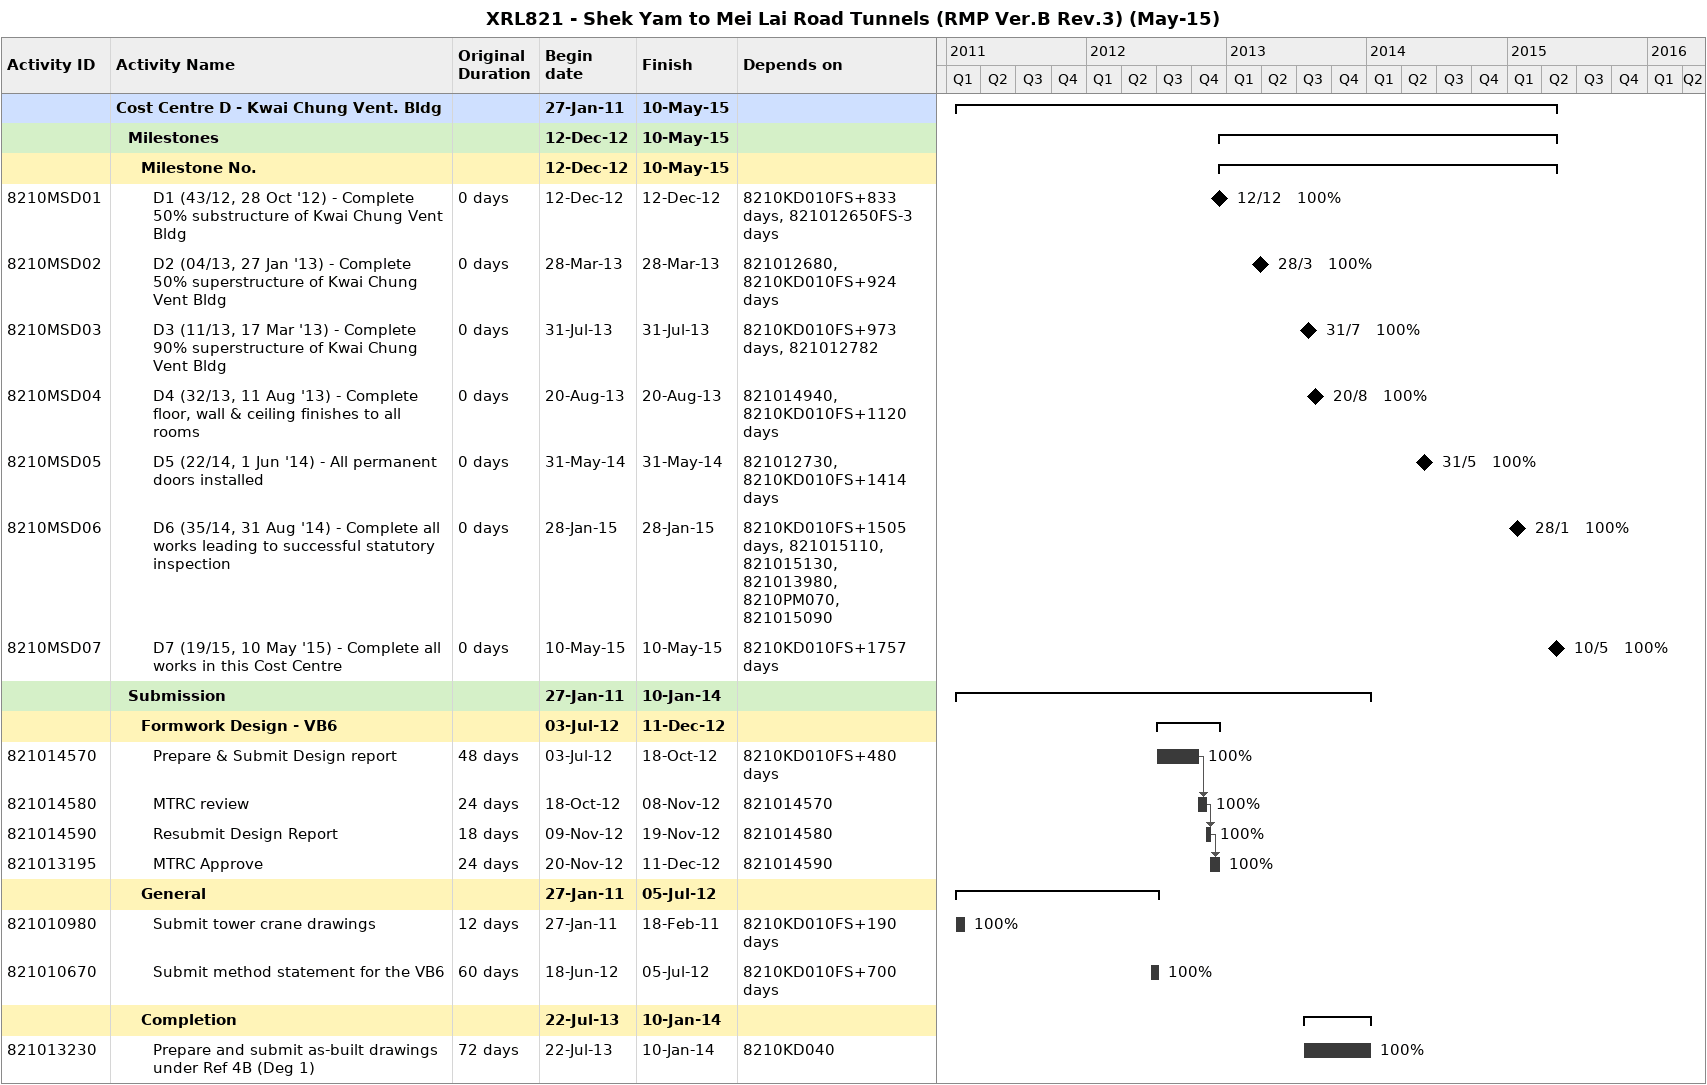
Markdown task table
XRL821 - Shek Yam to Mei Lai Road Tunnels (RMP Ver.B Rev.3) (May-15)

| ID | Level | Task | Original duration | Start | Finish | Predecessors | % complete |
|---|---|---|---|---|---|---|---|
|  | 1 | **Cost Centre D - Kwai Chung Vent. Bldg** |  | 2011-01-27 | 2015-05-10 |  |  |
|  | 2 | **Milestones** |  | 2012-12-12 | 2015-05-10 |  |  |
|  | 3 | **Milestone No.** |  | 2012-12-12 | 2015-05-10 |  |  |
| 8210MSD01 | 4 | D1 (43/12, 28 Oct '12) - Complete 50% substructure of Kwai Chung Vent Bldg | 0d | 2012-12-12 | 2012-12-12 | 8210KD010FS+833d, 821012650FS-3d | 100 |
| 8210MSD02 | 4 | D2 (04/13, 27 Jan '13) - Complete 50% superstructure of Kwai Chung Vent Bldg | 0d | 2013-03-28 | 2013-03-28 | 821012680, 8210KD010FS+924d | 100 |
| 8210MSD03 | 4 | D3 (11/13, 17 Mar '13) - Complete 90% superstructure of Kwai Chung Vent Bldg | 0d | 2013-07-31 | 2013-07-31 | 8210KD010FS+973d, 821012782 | 100 |
| 8210MSD04 | 4 | D4 (32/13, 11 Aug '13) - Complete floor, wall & ceiling finishes to all rooms | 0d | 2013-08-20 | 2013-08-20 | 821014940, 8210KD010FS+1120d | 100 |
| 8210MSD05 | 4 | D5 (22/14, 1 Jun '14) - All permanent doors installed | 0d | 2014-05-31 | 2014-05-31 | 821012730, 8210KD010FS+1414d | 100 |
| 8210MSD06 | 4 | D6 (35/14, 31 Aug '14) - Complete all works leading to successful statutory inspection | 0d | 2015-01-28 | 2015-01-28 | 8210KD010FS+1505d, 821015110, 821015130, 821013980, 8210PM070, 821015090 | 100 |
| 8210MSD07 | 4 | D7 (19/15, 10 May '15) - Complete all works in this Cost Centre | 0d | 2015-05-10 | 2015-05-10 | 8210KD010FS+1757d | 100 |
|  | 2 | **Submission** |  | 2011-01-27 | 2014-01-10 |  |  |
|  | 3 | **Formwork Design - VB6** |  | 2012-07-03 | 2012-12-11 |  |  |
| 821014570 | 4 | Prepare & Submit Design report | 48d | 2012-07-03 | 2012-10-18 | 8210KD010FS+480d | 100 |
| 821014580 | 4 | MTRC review | 24d | 2012-10-18 | 2012-11-08 | 821014570 | 100 |
| 821014590 | 4 | Resubmit Design Report | 18d | 2012-11-09 | 2012-11-19 | 821014580 | 100 |
| 821013195 | 4 | MTRC Approve | 24d | 2012-11-20 | 2012-12-11 | 821014590 | 100 |
|  | 3 | **General** |  | 2011-01-27 | 2012-07-05 |  |  |
| 821010980 | 4 | Submit tower crane drawings | 12d | 2011-01-27 | 2011-02-18 | 8210KD010FS+190d | 100 |
| 821010670 | 4 | Submit method statement for the VB6 | 60d | 2012-06-18 | 2012-07-05 | 8210KD010FS+700d | 100 |
|  | 3 | **Completion** |  | 2013-07-22 | 2014-01-10 |  |  |
| 821013230 | 4 | Prepare and submit as-built drawings under Ref 4B (Deg 1) | 72d | 2013-07-22 | 2014-01-10 | 8210KD040 | 100 |
